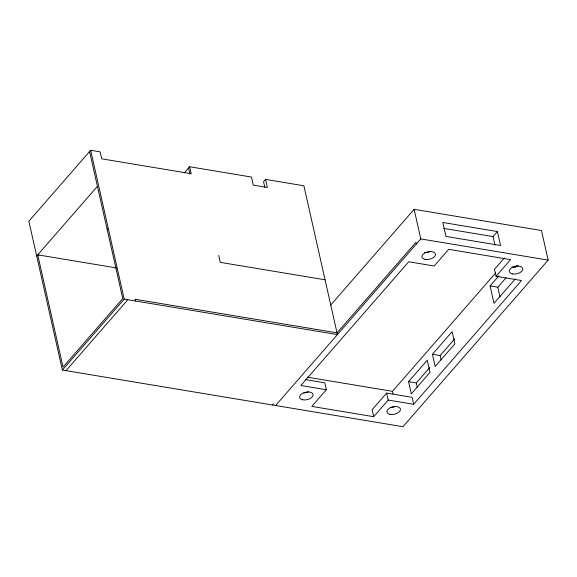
<?xml version="1.0" encoding="UTF-8"?>
<svg xmlns="http://www.w3.org/2000/svg" width="577" height="577" viewBox="0 0 577 577"><rect width="100%" height="100%" fill="white"/><g stroke="black" fill="none" stroke-linecap="round" stroke-linejoin="round"><path stroke-width="0.87" d="M62.388 370.037L124.199 299.117L337.422 334.602L303.877 185.772L265.571 179.397L267.382 187.438L253.296 185.094L251.485 177.052L189.631 166.753L191.196 173.72L101.689 158.826L100.117 151.859L90.654 150.287L28.85 221.207L62.388 370.037L402.962 426.713L548.15 260.119L541.478 230.519L414.127 209.328L330.318 305.493M97.434 186.342L122.771 298.561L63.037 367.102L37.736 254.839L97.434 186.342L89.586 151.513M184.236 172.941L189.631 166.753M66.03 370.643L127.834 299.715M265.571 179.397L263.552 181.705L264.821 187.337M272.315 404.975L273.354 403.785M275.611 405.523L420.799 238.928L414.127 209.328M305.449 379.572L324.772 382.789L326.344 389.749L311.825 406.41L373.68 416.702L388.198 400.049L386.626 393.081L412.101 397.322L413.666 404.282L388.198 400.049M494.979 245.304L493.018 236.599L497.41 231.565L442.826 222.484L445.963 236.411L500.547 245.492L497.41 231.565M386.626 393.081L372.107 409.742L373.68 416.702M504.356 257.998L494.482 269.322L496.054 276.289L521.521 280.53L413.666 404.282M393.067 393.954L392.483 391.343L495.737 272.863M496.054 276.289L510.573 259.628L448.711 249.336L434.192 265.997L408.725 261.756L300.869 385.515L326.344 389.749M515.239 278.972L494.027 303.314L490.104 285.903L498.939 275.763M408.566 381.649L427.232 360.228L429.98 372.417L411.314 393.839L408.566 381.649L416.291 382.933L429.706 367.542M432.418 354.278L452.123 331.674L454.871 343.856L435.166 366.467L432.418 354.278L440.143 355.569L454.633 338.944M499.985 296.766L497.828 287.187L506.072 277.717M514.915 267.577L516.682 265.55M36.697 256.029L38.926 255.041M443.72 228.391L493.018 236.599M420.799 238.928L548.15 260.119M490.104 285.903L497.828 287.187M325.067 279.795L220.277 262.355L218.705 255.387M37.736 254.839L116.662 267.973M307.216 377.156L392.483 391.343M416.414 243.956L416.017 242.217L337.026 332.857L135.112 299.254L135.501 300.992M440.143 355.569L441.124 359.918M416.291 382.933L417.272 387.29M188.556 167.986L189.927 174.081M90.654 150.287L124.199 299.117M518.146 265.781A6.924 3.779 -12.7 0 1 511.842 267.072M308.45 391.668A6.924 3.779 -12.7 0 1 303.726 392.966M430.817 251.247A6.924 3.779 -12.7 0 1 424.513 252.538M394.293 406.828A6.924 3.779 -12.7 0 1 391.047 407.499M107.625 229.761A18.752 10.242 -12.7 0 1 107.38 228.716M302.745 399.789A6.924 3.779 -12.7 0 0 313.152 395.036A6.924 3.779 -12.7 0 0 303.149 393.06A6.924 3.779 -12.7 0 0 302.745 399.789M425.112 259.369A6.924 3.779 -12.7 0 0 435.52 254.616A6.924 3.779 -12.7 0 0 425.523 252.647A6.924 3.779 -12.7 0 0 425.112 259.369M512.441 273.902A6.924 3.779 -12.7 0 0 522.849 269.156A6.924 3.779 -12.7 0 0 512.852 267.18A6.924 3.779 -12.7 0 0 512.441 273.902M390.066 414.322A6.924 3.779 -12.7 0 0 400.474 409.569A6.924 3.779 -12.7 0 0 390.478 407.6A6.924 3.779 -12.7 0 0 390.066 414.322"/></g></svg>
